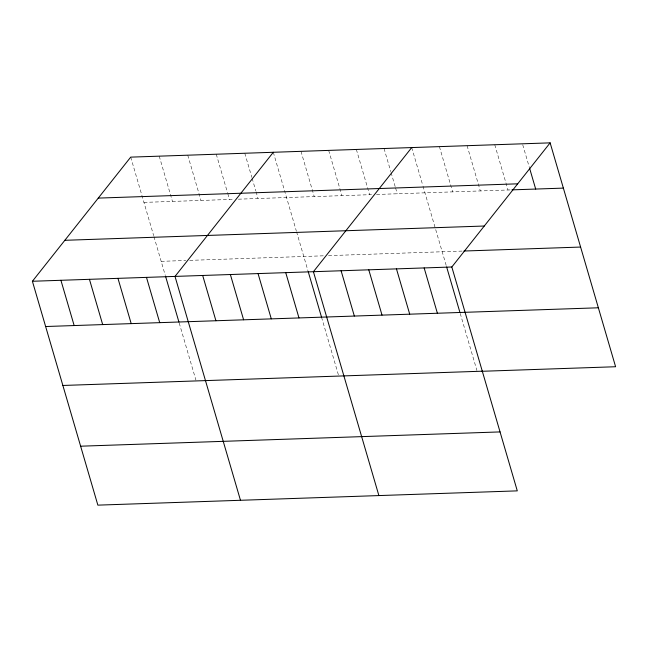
<?xml version="1.0" encoding="UTF-8"?>
<svg xmlns="http://www.w3.org/2000/svg" width="648" height="648" viewBox="0 0 648 648"><rect width="100%" height="100%" fill="white"/><g stroke="black" fill="none" stroke-linecap="round" stroke-linejoin="round"><path stroke-width="0.49" stroke-dasharray="3.24 2.43" d="M143.937 202.387L234.422 199.309M238.359 199.179L371.571 194.643M376.512 194.473L510.972 189.896M161.174 261.338L185.765 260.496M189.702 260.366L324.543 255.774M328.496 255.636L462.955 251.06M522.734 144.763L529.205 166.909M494.772 144.739L508 189.994M467.087 145.687L480.322 190.941M439.409 146.626L452.636 191.881M411.723 147.566L422.707 185.117M422.982 186.081L446.359 266.004M460.234 313.454L476.912 370.494M384.037 148.513L390.801 171.623M391.076 172.587L395.304 187.029M395.588 187.993L397.273 193.768M356.36 149.453L369.595 194.708M328.674 150.393L341.909 195.647M300.996 151.34L314.231 196.595M273.31 152.28L296.274 230.81M296.557 231.765L307.946 270.718M321.538 317.212L338.499 375.208M244.79 153.252L251.829 177.325M252.113 178.289L255.774 190.804M256.057 191.768L258.026 198.507M216.27 154.224L227.529 192.739M227.813 193.703L229.505 199.479M187.75 155.196L200.985 200.451M159.23 156.168L172.465 201.423M130.71 157.132L153.673 235.661M153.949 236.617L165.337 275.57M179.213 323.02L195.899 380.06"/><path stroke-width="0.97" d="M550.136 142.86L451.826 266.992L517.29 490.868L97.864 505.14L32.4 281.264L130.71 157.132L550.136 142.86L615.6 366.736L482.136 371.28M273.31 152.28L175.009 276.413L240.473 500.288M411.723 147.566L313.413 271.698L378.886 495.574M98.269 198.102L517.695 183.821M511.961 189.864L563.371 188.114M64.841 240.303L484.267 226.022M463.944 251.027L580.608 247.058M32.4 281.264L451.826 266.992M45.635 326.519L598.363 307.792M62.872 385.463L482.298 371.191M80.627 446.197L500.054 431.916M529.489 167.873L535.685 189.054M446.634 266.952L459.95 312.498M424.148 267.932L437.376 313.187M396.463 268.871L409.698 314.126M368.777 269.819L382.012 315.074M341.099 270.759L354.334 316.013M308.221 271.666L321.538 317.212M285.736 272.646L298.971 317.901M258.05 273.586L271.285 318.84M230.372 274.525L243.599 319.78M202.686 275.473L215.922 320.728M165.621 276.518L178.937 322.064M146.48 277.385L159.716 322.639M117.96 278.356L131.196 323.611M89.44 279.32L102.676 324.575M60.92 280.292L74.156 325.547"/></g></svg>
